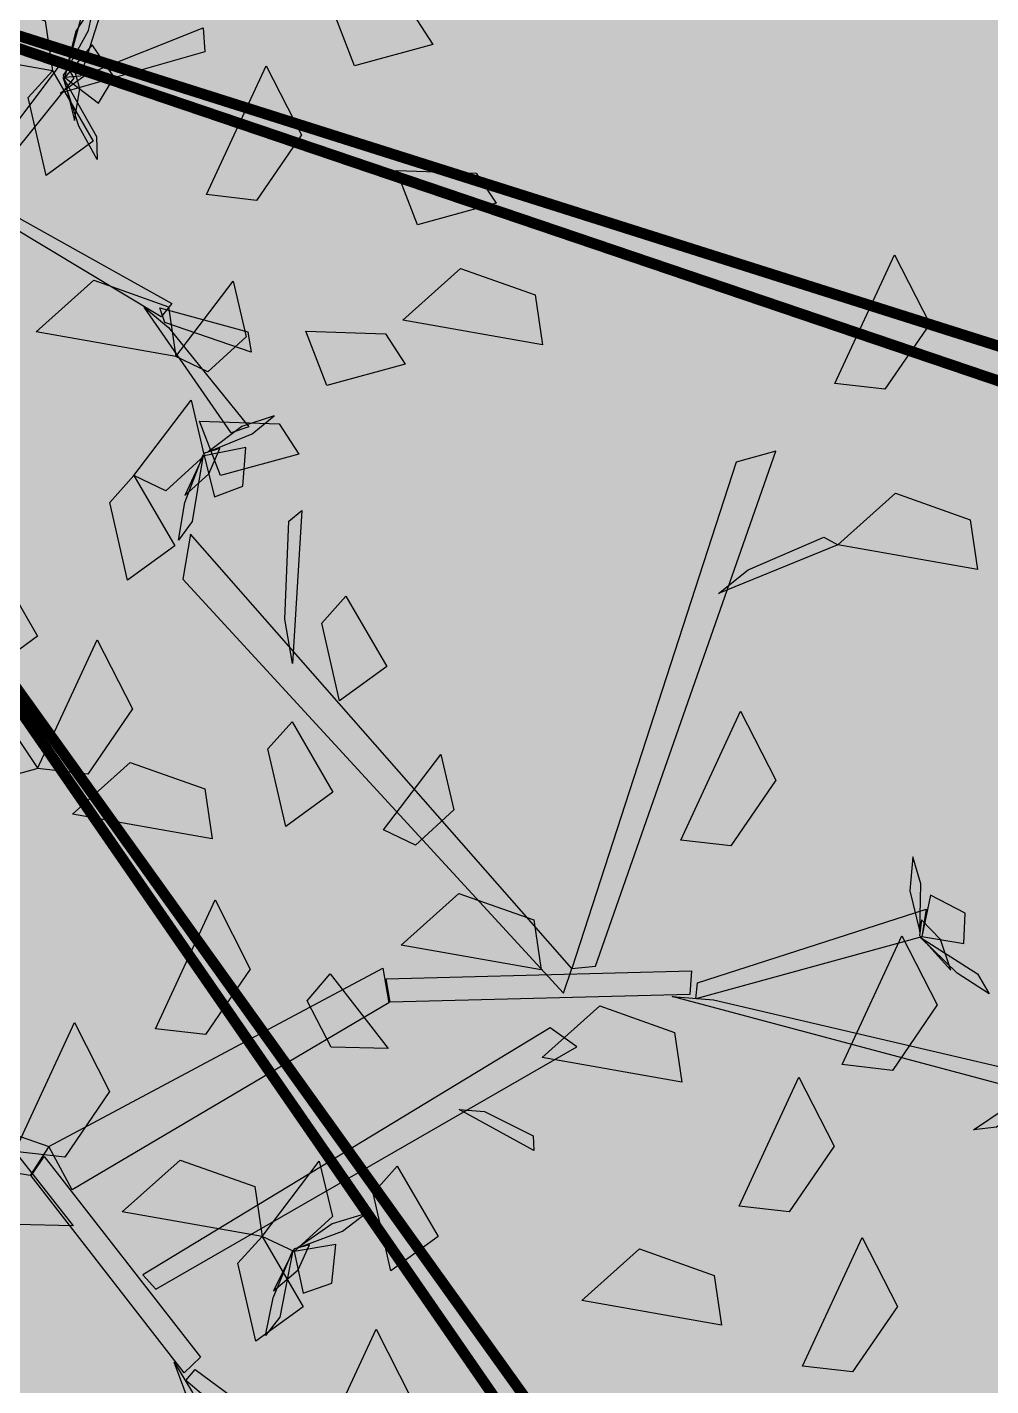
# Model space of a CAD drawing. Header units: metres. Extents: x 1851427 to 1852022, y 5183007 to 5183309.
# Drawn here: x 1851528.003 to 1851530.222, y 5183238.813 to 5183241.943 of the extents above; entities that cross this region are included whole.
import ezdxf

# ---------------------------------------------------------------- set-up
doc = ezdxf.new("R2010")
doc.units = ezdxf.units.M
doc.header["$LTSCALE"] = 2.5
for name, color, linetype in [('PRO_PAR_HAC', 7, 'CONTINUOUS'), ('PRO_RES_AEP', 130, 'CONTINUOUS'), ('PRO_RES_EU', 34, 'CONTINUOUS'), ('PRO_VOI_APLAT', 7, 'CONTINUOUS'), ('PRO_VOI_VEG', 81, 'CONTINUOUS'), ('TN_', 94, 'CONTINUOUS')]:
    doc.layers.add(name, color=color, linetype=linetype)
doc.layers.add('PRO_RES_EP', color=5, linetype='CONTINUOUS', lineweight=15)

# ---------------------------------------------------------------- blocks, each defined once
blk = doc.blocks.new('arbre4')
at = {"layer": 'PRO_VOI_VEG', "color": 42, "linetype": 'ByBlock', "lineweight": -2, "extrusion": (2.18152e-08, -0.933257, 0.359211), "elevation": -1.1706, "flags": 128}
blk.add_lwpolyline([(1.3291, 5.8993), (1.4985, 7.2328), (1.5649, 7.1713), (1.3806, 5.8993), (1.3291, 5.8993)], close=True, dxfattribs=at)
at = {"layer": 'PRO_VOI_VEG', "linetype": 'ByBlock', "lineweight": -2, "extrusion": (-0.095442, 0.360509, 0.92786), "flags": 128}
for points, elevation in [([(-2.0753, -0.305), (-1.6673, -0.5497), (-1.9024, -0.6559), (-2.1064, -0.4805), (-2.0753, -0.305)], 6.745), ([(-2.1517, 1.5734), (-1.7437, 1.3287), (-1.9788, 1.2225), (-2.1828, 1.3979), (-2.1517, 1.5734)], 8.679), ([(-3.3048, 1.1819), (-2.8967, 0.9372), (-3.1318, 0.831), (-3.3358, 1.0064), (-3.3048, 1.1819)], 6.7465), ([(-4.4155, 3.0912), (-4.0075, 2.8464), (-4.2425, 2.7402), (-4.4466, 2.9157), (-4.4155, 3.0912)], 8.3666), ([(-1.7462, 1.9018), (-1.3382, 1.6571), (-1.5732, 1.5509), (-1.7773, 1.7263), (-1.7462, 1.9018)], 5.3701), ([(-2.6276, 2.6079), (-2.2195, 2.3632), (-2.4546, 2.257), (-2.6586, 2.4324), (-2.6276, 2.6079)], 5.0863), ([(-2.9445, 3.6809), (-2.5364, 3.4362), (-2.7715, 3.33), (-2.9755, 3.5055), (-2.9445, 3.6809)], 6.4116), ([(-1.4734, 3.0992), (-1.0653, 2.8545), (-1.3004, 2.7483), (-1.5044, 2.9237), (-1.4734, 3.0992)], 4.8889), ([(-2.8065, 4.3206), (-2.3984, 4.0759), (-2.6335, 3.9697), (-2.8375, 4.1451), (-2.8065, 4.3206)], 5.8617)]:
    blk.add_lwpolyline(points, close=True, dxfattribs=dict(at, elevation=elevation))
at = {"layer": 'PRO_VOI_VEG', "color": 6, "linetype": 'ByBlock', "lineweight": -2, "extrusion": (0.848441, -0.507127, 0.151559), "elevation": 0.2619, "flags": 128}
blk.add_lwpolyline([(3.4551, 5.0929), (3.6122, 5.0468), (3.7025, 5.2026), (3.5906, 5.2852), (3.4551, 5.0929)], close=True, dxfattribs=at)
at = {"layer": 'PRO_VOI_VEG', "linetype": 'ByBlock', "lineweight": -2, "extrusion": (9.90252e-10, -0.872729, 0.488205), "flags": 128}
for points, elevation in [([(2.5448, 6.8717), (2.2823, 6.766), (2.2265, 7.1422), (2.4874, 7.0843), (2.5448, 6.8717)], 0.1427), ([(2.3763, 6.3628), (2.1138, 6.2571), (2.0579, 6.6333), (2.3189, 6.5754), (2.3763, 6.3628)], 1.0524)]:
    blk.add_lwpolyline(points, close=True, dxfattribs=dict(at, elevation=elevation))
at = {"layer": 'PRO_VOI_VEG', "color": 42, "linetype": 'ByBlock', "lineweight": -2, "extrusion": (0.417587, -0.658071, 0.626549), "elevation": 1.647, "flags": 128}
blk.add_lwpolyline([(2.9051, 5.1849), (3.3051, 5.0154), (3.2631, 4.9096), (2.7996, 5.1878), (2.9051, 5.1849)], close=True, dxfattribs=at)
at = {"layer": 'PRO_VOI_VEG', "color": 6, "linetype": 'ByBlock', "lineweight": -2, "extrusion": (0.872729, -8.4033e-09, 0.488205), "elevation": 3.6425, "flags": 128}
blk.add_lwpolyline([(3.2116, 3.7891), (3.1192, 3.5749), (3.2005, 3.458), (3.3114, 3.5895), (3.2116, 3.7891)], close=True, dxfattribs=at)
at = {"layer": 'PRO_VOI_VEG', "color": 42, "linetype": 'ByBlock', "lineweight": -2, "extrusion": (-1.10197e-08, -0.72424, 0.689548), "elevation": 1.1883, "flags": 128}
blk.add_lwpolyline([(0.5406, 4.682), (1.3291, 5.9864), (1.3585, 5.8988), (0.4669, 4.5157), (0.5406, 4.682)], close=True, dxfattribs=at)
at = {"layer": 'PRO_VOI_VEG', "linetype": 'ByBlock', "lineweight": -2, "extrusion": (0.843665, 0.223353, 0.488205), "flags": 128}
for points, elevation in [([(2.7984, 4.9816), (2.5359, 4.8759), (2.48, 5.2521), (2.741, 5.1942), (2.7984, 4.9816)], 5.1647), ([(1.4518, 4.4384), (1.1893, 4.3327), (1.1334, 4.7089), (1.3944, 4.651), (1.4518, 4.4384)], 4.6521), ([(1.3185, 6.8714), (1.056, 6.7657), (1.0001, 7.1419), (1.2611, 7.084), (1.3185, 6.8714)], 5.4133), ([(0.8487, 5.0602), (0.5862, 4.9545), (0.5303, 5.3307), (0.7913, 5.2728), (0.8487, 5.0602)], 5.6065), ([(0.5155, 5.4156), (0.253, 5.3098), (0.1971, 5.686), (0.4581, 5.6282), (0.5155, 5.4156)], 5.4586), ([(-0.9796, 7.4745), (-1.2421, 7.3688), (-1.298, 7.745), (-1.037, 7.6871), (-0.9796, 7.4745)], 6.4375), ([(-1.0524, 4.2482), (-1.3149, 4.1425), (-1.3708, 4.5187), (-1.1098, 4.4608), (-1.0524, 4.2482)], 4.0647)]:
    blk.add_lwpolyline(points, close=True, dxfattribs=dict(at, elevation=elevation))
at = {"layer": 'PRO_VOI_VEG', "color": 6, "linetype": 'ByBlock', "lineweight": -2, "extrusion": (-0.993162, 3.93212e-10, 0.116747), "elevation": -0.72, "flags": 128}
blk.add_lwpolyline([(-3.219, 5.2186), (-3.0674, 5.444), (-3.1709, 5.6585), (-3.2597, 5.5045), (-3.219, 5.2186)], close=True, dxfattribs=at)
at = {"layer": 'PRO_VOI_VEG', "color": 6, "linetype": 'ByBlock', "lineweight": -2, "extrusion": (0.922965, 0.347782, 0.164872), "elevation": 3.1795, "flags": 128}
blk.add_lwpolyline([(2.5387, 4.6383), (2.3167, 4.5314), (2.2462, 4.7107), (2.372, 4.7649), (2.5387, 4.6383)], close=True, dxfattribs=at)
at = {"layer": 'PRO_VOI_VEG', "linetype": 'ByBlock', "lineweight": -2, "extrusion": (0.372929, 2.33269e-10, 0.92786), "elevation": 7.1277, "flags": 128}
blk.add_lwpolyline([(2.7924, 0.9618), (3.2004, 0.7171), (2.9653, 0.6109), (2.7613, 0.7863), (2.7924, 0.9618)], close=True, dxfattribs=at)
at = {"layer": 'PRO_VOI_VEG', "color": 42, "linetype": 'ByBlock', "lineweight": -2, "extrusion": (-0.84411, -0.221664, 0.488205), "elevation": 1.5587, "flags": 128}
blk.add_lwpolyline([(-2.7387, 5.8313), (-1.9502, 7.277), (-1.9207, 7.1799), (-2.8124, 5.6469), (-2.7387, 5.8313)], close=True, dxfattribs=at)
at = {"layer": 'PRO_VOI_VEG', "linetype": 'ByBlock', "lineweight": -2, "extrusion": (9.90254e-10, -0.872729, 0.488205), "flags": 128}
for points, elevation in [([(2.7134, 6.2146), (2.4509, 6.1089), (2.395, 6.4851), (2.656, 6.4272), (2.7134, 6.2146)], 0.3901), ([(2.0053, 5.8362), (1.7428, 5.7305), (1.6869, 6.1067), (1.9479, 6.0488), (2.0053, 5.8362)], 1.0664)]:
    blk.add_lwpolyline(points, close=True, dxfattribs=dict(at, elevation=elevation))
at = {"layer": 'PRO_VOI_VEG', "linetype": 'ByBlock', "lineweight": -2, "extrusion": (0.632852, 0.167542, 0.755929), "flags": 128}
for points, elevation in [([(1.7768, 4.0294), (1.9498, 3.6869), (1.763, 3.7114), (1.6952, 3.9198), (1.7768, 4.0294)], 7.9396), ([(1.4518, 2.5915), (1.6248, 2.249), (1.438, 2.2735), (1.3702, 2.4819), (1.4518, 2.5915)], 5.8843), ([(0.0813, 2.9532), (0.2543, 2.6107), (0.0676, 2.6352), (-0.0002, 2.8436), (0.0813, 2.9532)], 6.9054), ([(-1.0524, 2.6125), (-0.8794, 2.27), (-1.0662, 2.2945), (-1.134, 2.5029), (-1.0524, 2.6125)], 5.2673)]:
    blk.add_lwpolyline(points, close=True, dxfattribs=dict(at, elevation=elevation))
at = {"layer": 'PRO_VOI_VEG', "color": 42, "linetype": 'ByBlock', "lineweight": -2, "extrusion": (-0.682446, -0.575232, 0.450971), "elevation": 0.7042, "flags": 128}
blk.add_lwpolyline([(-0.7719, 7.5011), (-0.3539, 7.4123), (-0.3803, 7.289), (-0.8761, 7.4795), (-0.7719, 7.5011)], close=True, dxfattribs=at)
at = {"layer": 'PRO_VOI_VEG', "color": 42, "linetype": 'ByBlock', "lineweight": -2, "extrusion": (-0.952135, -0.250031, 0.175849), "elevation": -0.8821, "flags": 128}
blk.add_lwpolyline([(-1.9502, 7.2915), (-1.7807, 8.7015), (-1.7144, 8.6364), (-1.8986, 7.2915), (-1.9502, 7.2915)], close=True, dxfattribs=at)
at = {"layer": 'PRO_VOI_VEG', "linetype": 'ByBlock', "lineweight": -2, "extrusion": (0.372929, -1.31216e-09, 0.92786), "elevation": 8.6747, "flags": 128}
blk.add_lwpolyline([(2.0191, -0.5888), (2.4272, -0.8335), (2.1921, -0.9397), (1.9881, -0.7643), (2.0191, -0.5888)], close=True, dxfattribs=at)
at = {"layer": 'PRO_VOI_VEG', "color": 6, "linetype": 'ByBlock', "lineweight": -2, "extrusion": (0.345853, -0.925967, 0.151559), "elevation": -0.3148, "flags": 128}
blk.add_lwpolyline([(2.2813, 6.0427), (2.4384, 5.9966), (2.5287, 6.1524), (2.4168, 6.235), (2.2813, 6.0427)], close=True, dxfattribs=at)
at = {"layer": 'PRO_VOI_VEG', "color": 6, "linetype": 'ByBlock', "lineweight": -2, "extrusion": (0.938016, -0.304866, 0.164872), "elevation": 1.9755, "flags": 128}
blk.add_lwpolyline([(2.3671, 5.7028), (2.1451, 5.5959), (2.0746, 5.7752), (2.2005, 5.8294), (2.3671, 5.7028)], close=True, dxfattribs=at)
at = {"layer": 'PRO_VOI_VEG', "color": 6, "linetype": 'ByBlock', "lineweight": -2, "extrusion": (-0.775617, 0.620313, 0.116747), "elevation": 0.5861, "flags": 128}
blk.add_lwpolyline([(-2.5778, 5.9223), (-2.4262, 6.1478), (-2.5297, 6.3622), (-2.6185, 6.2083), (-2.5778, 5.9223)], close=True, dxfattribs=at)
at = {"layer": 'PRO_VOI_VEG', "color": 6, "linetype": 'ByBlock', "lineweight": -2, "extrusion": (0.681565, -0.545093, 0.488205), "elevation": 2.9977, "flags": 128}
blk.add_lwpolyline([(2.5704, 5.1253), (2.478, 4.9111), (2.5593, 4.7943), (2.6702, 4.9257), (2.5704, 5.1253)], close=True, dxfattribs=at)
at = {"layer": 'PRO_VOI_VEG', "color": 42, "linetype": 'ByBlock', "lineweight": -2, "extrusion": (-0.662392, -0.292848, 0.689548), "elevation": 2.9811, "flags": 128}
for points in [[(1.0027, 7.0133), (-0.2132, 8.9305), (-0.2426, 8.7379), (0.9732, 6.9083), (1.0027, 7.0133)], [(0.7153, 6.1029), (1.1648, 7.4072), (1.2312, 7.346), (0.789, 6.0678), (0.7153, 6.1029)], [(1.2827, 7.4335), (2.0712, 8.7379), (2.1007, 8.6504), (1.2091, 7.2672), (1.2827, 7.4335)]]:
    blk.add_lwpolyline(points, close=True, dxfattribs=at)
at = {"layer": 'PRO_VOI_VEG', "color": 42, "linetype": 'ByBlock', "lineweight": -2, "extrusion": (-0.03707, -0.782086, 0.622067), "elevation": 3.7773, "flags": 128}
blk.add_lwpolyline([(1.8511, 7.1169), (1.8732, 7.6341), (1.9174, 7.6886), (1.8732, 6.8809), (1.8511, 7.1169)], close=True, dxfattribs=at)
at = {"layer": 'PRO_VOI_VEG', "color": 42, "linetype": 'ByBlock', "lineweight": -2, "extrusion": (-0.027137, -0.572523, 0.819439), "elevation": 5.6156, "flags": 128}
blk.add_lwpolyline([(2.7648, 4.287), (1.549, 6.0719), (1.5195, 5.8926), (2.7354, 4.1892), (2.7648, 4.287)], close=True, dxfattribs=at)
at = {"layer": 'PRO_VOI_VEG', "color": 42, "linetype": 'ByBlock', "lineweight": -2, "extrusion": (-0.798201, -0.35289, 0.488205), "elevation": 0.7885, "flags": 128}
blk.add_lwpolyline([(0.089, 9.0592), (0.1111, 9.6122), (0.1553, 9.6704), (0.1111, 8.8069), (0.089, 9.0592)], close=True, dxfattribs=at)
at = {"layer": 'PRO_VOI_VEG', "linetype": 'ByBlock', "lineweight": -2, "extrusion": (0.372929, 2.33305e-10, 0.92786), "elevation": 5.0928, "flags": 128}
blk.add_lwpolyline([(0.9499, 0.8922), (1.358, 0.6474), (1.1229, 0.5412), (0.9189, 0.7167), (0.9499, 0.8922)], close=True, dxfattribs=at)
at = {"layer": 'PRO_VOI_VEG', "linetype": 'ByBlock', "lineweight": -2, "extrusion": (9.90148e-10, -0.872729, 0.488205), "elevation": 0.4911, "flags": 128}
blk.add_lwpolyline([(1.0715, 2.8236), (0.809, 2.7179), (0.7531, 3.0941), (1.0141, 3.0363), (1.0715, 2.8236)], close=True, dxfattribs=at)
at = {"layer": 'PRO_VOI_VEG', "linetype": 'ByBlock', "lineweight": -2, "extrusion": (0.372929, 2.33266e-10, 0.92786), "flags": 128}
for points, elevation in [([(0.5584, 0.0949), (0.9665, -0.1498), (0.7314, -0.256), (0.5273, -0.0805), (0.5584, 0.0949)], 8.7223), ([(-0.6569, 0.0003), (-0.2489, -0.2444), (-0.484, -0.3506), (-0.688, -0.1752), (-0.6569, 0.0003)], 8.7604)]:
    blk.add_lwpolyline(points, close=True, dxfattribs=dict(at, elevation=elevation))
at = {"layer": 'PRO_VOI_VEG', "linetype": 'ByBlock', "lineweight": -2, "extrusion": (0.372929, 2.33259e-10, 0.92786), "elevation": 6.1492, "flags": 128}
blk.add_lwpolyline([(0.0674, 0.9686), (0.4754, 0.7239), (0.2403, 0.6177), (0.0363, 0.7931), (0.0674, 0.9686)], close=True, dxfattribs=at)
at = {"layer": 'PRO_VOI_VEG', "color": 6, "linetype": 'ByBlock', "lineweight": -2, "extrusion": (0.987267, -0.048316, 0.151559), "elevation": 5.2246, "flags": 128}
blk.add_lwpolyline([(0.391, 8.2635), (0.5481, 8.2174), (0.6384, 8.3733), (0.5265, 8.4559), (0.391, 8.2635)], close=True, dxfattribs=at)
at = {"layer": 'PRO_VOI_VEG', "color": 6, "linetype": 'ByBlock', "lineweight": -2, "extrusion": (0.770104, 0.410605, 0.488205), "elevation": 7.4825, "flags": 128}
blk.add_lwpolyline([(-1.6886, 6.0939), (-1.7811, 5.8797), (-1.6997, 5.7629), (-1.5888, 5.8943), (-1.6886, 6.0939)], close=True, dxfattribs=at)
at = {"layer": 'PRO_VOI_VEG', "color": 42, "linetype": 'ByBlock', "lineweight": -2, "extrusion": (-0.828754, -0.366398, 0.422988), "elevation": 0.4696, "flags": 128}
blk.add_lwpolyline([(1.2091, 7.9727), (1.3491, 9.8113), (1.4228, 9.6814), (1.2533, 7.9027), (1.2091, 7.9727)], close=True, dxfattribs=at)
at = {"layer": 'PRO_VOI_VEG', "color": 6, "linetype": 'ByBlock', "lineweight": -2, "extrusion": (-0.876374, -0.467267, 0.116747), "elevation": -2.4772, "flags": 128}
blk.add_lwpolyline([(1.6812, 9.3381), (1.8328, 9.5635), (1.7293, 9.778), (1.6406, 9.624), (1.6812, 9.3381)], close=True, dxfattribs=at)
at = {"layer": 'PRO_VOI_VEG', "color": 42, "linetype": 'ByBlock', "lineweight": -2, "extrusion": (-0.760996, -0.336442, 0.5547), "elevation": 1.893, "flags": 128}
blk.add_lwpolyline([(0.6785, 4.3014), (0.6785, 6.5465), (0.789, 6.4808), (0.8406, 4.3014), (0.6785, 4.3014)], close=True, dxfattribs=at)
at = {"layer": 'PRO_VOI_VEG', "linetype": 'ByBlock', "lineweight": -2, "extrusion": (-2.5149e-10, -0.654654, 0.755929), "elevation": 4.374, "flags": 128}
blk.add_lwpolyline([(1.9807, 4.0589), (2.1537, 3.7164), (1.967, 3.7409), (1.8992, 3.9493), (1.9807, 4.0589)], close=True, dxfattribs=at)
at = {"layer": 'PRO_VOI_VEG', "linetype": 'ByBlock', "lineweight": -2, "extrusion": (0.372929, -1.31215e-09, 0.92786), "elevation": 8.8993, "flags": 128}
blk.add_lwpolyline([(-0.2178, -0.3454), (0.1902, -0.5901), (-0.0448, -0.6963), (-0.2489, -0.5209), (-0.2178, -0.3454)], close=True, dxfattribs=at)
at = {"layer": 'PRO_VOI_VEG', "color": 6, "linetype": 'ByBlock', "lineweight": -2, "extrusion": (0.650806, 0.741126, 0.164872), "elevation": 4.1706, "flags": 128}
blk.add_lwpolyline([(-2.8318, 8.4127), (-3.0537, 8.3058), (-3.1243, 8.4852), (-2.9984, 8.5393), (-2.8318, 8.4127)], close=True, dxfattribs=at)
at = {"layer": 'PRO_VOI_VEG', "linetype": 'ByBlock', "lineweight": -2, "extrusion": (0.372929, 1.7787e-09, 0.92786), "elevation": 3.2657, "flags": 128}
blk.add_lwpolyline([(-0.3009, 0.3394), (0.1072, 0.0947), (-0.1279, -0.0115), (-0.3319, 0.164), (-0.3009, 0.3394)], close=True, dxfattribs=at)
at = {"layer": 'PRO_VOI_VEG', "color": 42, "linetype": 'ByBlock', "lineweight": -2, "extrusion": (-0.798146, 0.353014, 0.488205), "elevation": 1.3369, "flags": 128}
for points in [[(0.1809, 5.5383), (-1.035, 7.6631), (-1.0645, 7.4496), (0.1514, 5.4218), (0.1809, 5.5383)], [(-0.1065, 4.5292), (0.343, 5.9749), (0.4093, 5.9069), (-0.0328, 4.4904), (-0.1065, 4.5292)], [(0.4609, 6.004), (1.2494, 7.4496), (1.2789, 7.3526), (0.3872, 5.8196), (0.4609, 6.004)]]:
    blk.add_lwpolyline(points, close=True, dxfattribs=at)
at = {"layer": 'PRO_VOI_VEG', "linetype": 'ByBlock', "lineweight": -2, "extrusion": (1.08863e-10, -0.654654, 0.755929), "elevation": 3.6784, "flags": 128}
blk.add_lwpolyline([(0.9029, 2.7875), (1.0759, 2.445), (0.8892, 2.4695), (0.8214, 2.6779), (0.9029, 2.7875)], close=True, dxfattribs=at)
at = {"layer": 'PRO_VOI_VEG', "color": 42, "linetype": 'ByBlock', "lineweight": -2, "extrusion": (-0.873314, 0.38626, 0.296858), "elevation": -0.1708, "flags": 128}
blk.add_lwpolyline([(-0.7329, 7.3976), (-0.7108, 7.9956), (-0.6665, 8.0586), (-0.7108, 7.1249), (-0.7329, 7.3976)], close=True, dxfattribs=at)
at = {"layer": 'PRO_VOI_VEG', "color": 6, "linetype": 'ByBlock', "lineweight": -2, "extrusion": (0.427121, -0.889036, 0.164872), "elevation": 3.5289, "flags": 128}
blk.add_lwpolyline([(3.7452, 7.8537), (3.5232, 7.7468), (3.4526, 7.9261), (3.5785, 7.9803), (3.7452, 7.8537)], close=True, dxfattribs=at)
at = {"layer": 'PRO_VOI_VEG', "color": 6, "linetype": 'ByBlock', "lineweight": -2, "extrusion": (0.319035, -0.935546, 0.151559), "elevation": 2.0695, "flags": 128}
blk.add_lwpolyline([(1.4898, 5.3571), (1.6469, 5.311), (1.7372, 5.4668), (1.6253, 5.5494), (1.4898, 5.3571)], close=True, dxfattribs=at)
at = {"layer": 'PRO_VOI_VEG', "color": 6, "linetype": 'ByBlock', "lineweight": -2, "extrusion": (0.928845, -0.331761, 0.164872), "elevation": 2.8226, "flags": 128}
blk.add_lwpolyline([(-0.0516, 5.2405), (-0.2736, 5.1336), (-0.3441, 5.3129), (-0.2183, 5.3671), (-0.0516, 5.2405)], close=True, dxfattribs=at)
at = {"layer": 'PRO_VOI_VEG', "color": 6, "linetype": 'ByBlock', "lineweight": -2, "extrusion": (-0.757426, 0.642398, 0.116747), "elevation": -1.1452, "flags": 128}
blk.add_lwpolyline([(-0.6359, 5.8073), (-0.4844, 6.0328), (-0.5879, 6.2473), (-0.6766, 6.0933), (-0.6359, 5.8073)], close=True, dxfattribs=at)
at = {"layer": 'PRO_VOI_VEG', "color": 6, "linetype": 'ByBlock', "lineweight": -2, "extrusion": (0.665579, -0.5645, 0.488205), "elevation": 4.3323, "flags": 128}
blk.add_lwpolyline([(0.6285, 4.0163), (0.5361, 3.8022), (0.6175, 3.6853), (0.7284, 3.8168), (0.6285, 4.0163)], close=True, dxfattribs=at)
at = {"layer": 'PRO_VOI_VEG', "linetype": 'ByBlock', "lineweight": -2, "extrusion": (0.372929, 2.33214e-10, 0.92786), "elevation": 8.8232, "flags": 128}
blk.add_lwpolyline([(-1.1981, -0.1561), (-0.79, -0.4008), (-1.0251, -0.507), (-1.2291, -0.3315), (-1.1981, -0.1561)], close=True, dxfattribs=at)
at = {"layer": 'PRO_VOI_VEG', "linetype": 'ByBlock', "lineweight": -2, "extrusion": (0.372929, -8.74769e-10, 0.92786), "elevation": 7.8909, "flags": 128}
blk.add_lwpolyline([(-1.3806, 1.2122), (-0.9725, 0.9675), (-1.2076, 0.8613), (-1.4116, 1.0368), (-1.3806, 1.2122)], close=True, dxfattribs=at)
at = {"layer": 'PRO_VOI_VEG', "color": 42, "linetype": 'ByBlock', "lineweight": -2, "extrusion": (-0.888751, 0.393088, 0.235804), "elevation": -0.3147, "flags": 128}
blk.add_lwpolyline([(0.3872, 6.1157), (0.5272, 8.0824), (0.6009, 7.9435), (0.4314, 6.0409), (0.3872, 6.1157)], close=True, dxfattribs=at)
at = {"layer": 'PRO_VOI_VEG', "color": 42, "linetype": 'ByBlock', "lineweight": -2}
blk.add_polyline3d([(0.1103, 0.1, 2.1032), (1.016, -0.2926, 4.629), (0.9477, -0.3833, 4.562), (0.0171, -0.1562, 2.1032)], close=True, dxfattribs=at)

msp = doc.modelspace()

# ---------------------------------------------------------------- hatches: boundary and pattern name
at = {"layer": 'PRO_PAR_HAC'}
h = msp.add_hatch(color=41, dxfattribs=at)
h.dxf.hatch_style = 1
h.paths.add_polyline_path([(1851538.9338, 5183251.64), (1851540.1372, 5183256.493), (1851535.2842, 5183257.6964), (1851533.8257, 5183251.8146), (1851514.3285, 5183256.6493), (1851520.1798, 5183275.941), (1851523.8674, 5183277.7796), (1851518.7433, 5183279.6573), (1851510.2941, 5183251.8868), (1851507.4752, 5183237.3927), (1851507.0065, 5183234.9827), (1851502.018, 5183220.8867), (1851502.0405, 5183220.8743), (1851503.3297, 5183224.5084), (1851507.8661, 5183237.2958), (1851533.7833, 5183230.8691), (1851534.9867, 5183235.7221)])
h = msp.add_hatch(color=94, dxfattribs=at)
h.dxf.hatch_style = 1
h.paths.add_polyline_path([(1851531.1926, 5183241.1962), (1851530.7547, 5183241.9229), (1851509.3868, 5183247.2215), (1851507.0065, 5183234.9827), (1851502.018, 5183220.8867), (1851502.0405, 5183220.8743), (1851503.3297, 5183224.5084), (1851507.8661, 5183237.2958), (1851528.9302, 5183232.0725)])
at = {"layer": 'PRO_VOI_APLAT'}
h = msp.add_hatch(color=81, dxfattribs=at)
h.dxf.hatch_style = 1
h.paths.add_polyline_path([(1851509.3715, 5183247.1429), (1851530.6484, 5183241.8669), (1851531.1518, 5183241.0314), (1851528.9302, 5183232.0725), (1851507.8661, 5183237.2958), (1851502.0405, 5183220.8743), (1851502.018, 5183220.8867), (1851507.0065, 5183234.9827)])

# ---------------------------------------------------------------- linework, layer by layer
at = {"layer": 'PRO_RES_AEP', "const_width": 0.025, "flags": 128}
msp.add_lwpolyline([(1851513.7745, 5183253.4439), (1851514.3417, 5183253.4166, -0.048791), (1851516.2681, 5183253.1342), (1851531.3759, 5183249.3879, -0.373622), (1851533.5627, 5183246.2764), (1851533.1729, 5183242.4871, -0.146233), (1851528.0392, 5183229.654)], format="xyb", dxfattribs=at)
at = {"layer": 'PRO_RES_EP', "const_width": 0.025, "flags": 128}
for points in [[(1851527.2183, 5183241.4811), (1851532.3827, 5183234.2736, 0.115538), (1851535.0765, 5183232.0493), (1851535.812, 5183231.6897, 0)], [(1851527.2183, 5183241.4811), (1851530.4024, 5183236.8699, -0.287321), (1851530.4361, 5183233.1303)]]:
    msp.add_lwpolyline(points, format="xyb", dxfattribs=at)
at = {"layer": 'PRO_RES_EU', "const_width": 0.025, "flags": 128}
for points in [[(1851526.6853, 5183242.3344), (1851531.3608, 5183240.8533, -0.343262), (1851532.7911, 5183238.7749, 0.073481), (1851533.1768, 5183234.4072, 0.182448), (1851534.5182, 5183232.4282, -4.325305)], [(1851526.6853, 5183242.3344), (1851531.3306, 5183240.758, -0.399032), (1851532.6278, 5183238.2922, -0.052199), (1851530.6319, 5183233.2858, -0.023843), (1851529.6377, 5183231.5941, 0.881916)]]:
    msp.add_lwpolyline(points, format="xyb", dxfattribs=at)
at = {"layer": 'TN_'}
for points in [[(1851525.0499, 5183234.4669, 302.36), (1851541.8968, 5183243.0015, 302.02), (1851527.2771, 5183247.2492, 302.71)], [(1851525.0499, 5183234.4669, 302.36), (1851539.3373, 5183230.3585, 301.74), (1851541.8968, 5183243.0015, 302.02)]]:
    msp.add_3dface(points, dxfattribs=at)

# ---------------------------------------------------------------- block references
at = {"layer": 'PRO_VOI_VEG', "xscale": 0.7, "yscale": 0.7, "rotation": 4.25280910832236}
msp.add_blockref('arbre4', (1851527.3281, 5183239.5164), dxfattribs=at)

doc.saveas('drawing.dxf')
